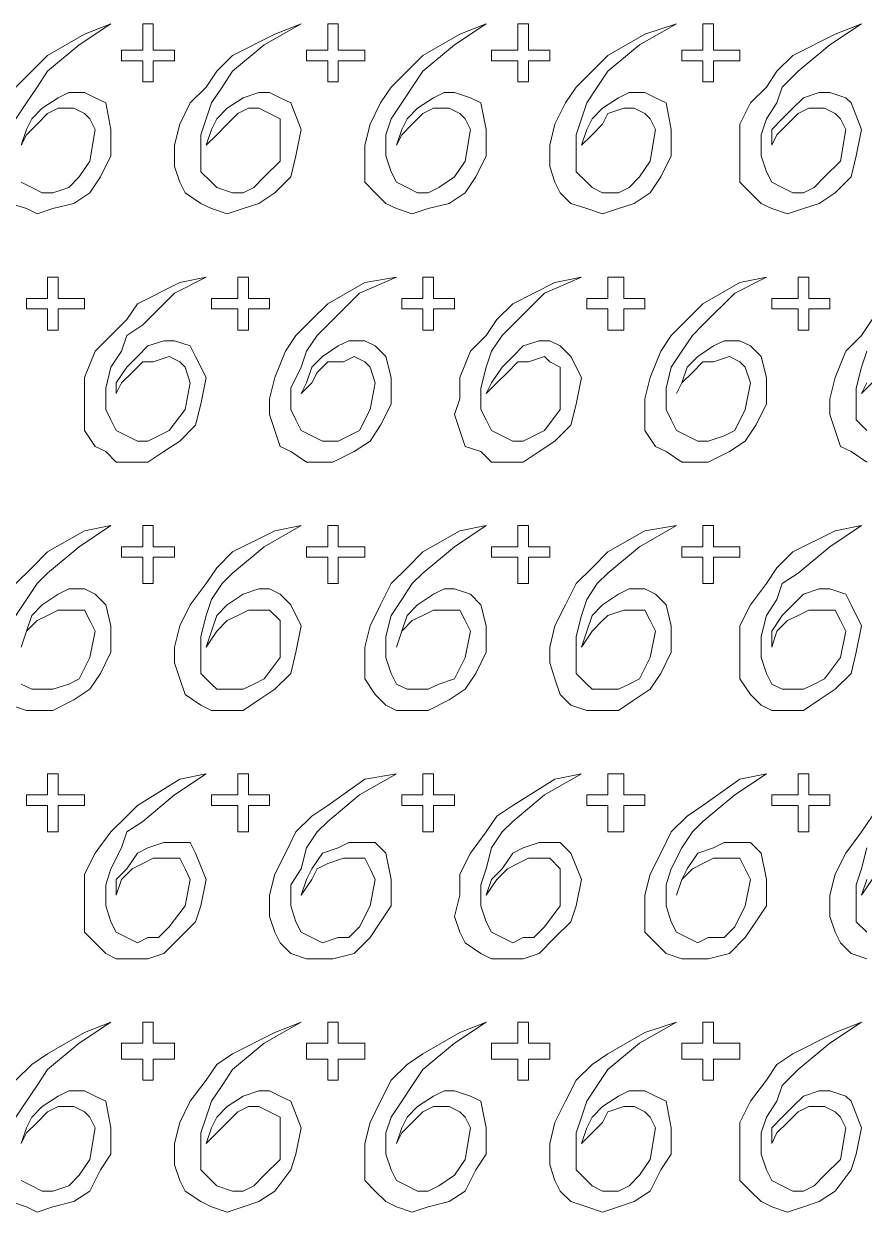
# Model space of a CAD drawing. Extents: x -66030 to 95157, y -13132 to 45879.
# Drawn here: x -5809 to -5188, y 26661 to 27540 of the extents above; entities that cross this region are included whole.
import ezdxf

# ---------------------------------------------------------------- set-up
doc = ezdxf.new("R2010")
doc.units = 0
doc.header["$LTSCALE"] = 100
doc.header["$MEASUREMENT"] = 0
doc.layers.get('0').update_dxf_attribs({"linetype": 'CONTINUOUS'})

msp = doc.modelspace()

# ---------------------------------------------------------------- linework, layer by layer
at = {"lineweight": 0}
for points in [[(-5814.62, 27469.63), (-5806.81, 27481.35), (-5799, 27493.07), (-5791.19, 27504.79), (-5767.75, 27524.32), (-5744.32, 27539.94), (-5763.85, 27532.13), (-5791.19, 27516.5), (-5802.91, 27504.79), (-5814.62, 27493.07)], [(-5818.53, 27407.14), (-5806.81, 27403.23), (-5799, 27399.32), (-5787.28, 27403.23), (-5771.66, 27407.14), (-5759.94, 27414.95), (-5752.13, 27426.67), (-5744.32, 27442.29), (-5744.32, 27461.82), (-5748.22, 27481.35), (-5756.03, 27485.26), (-5763.85, 27489.16), (-5775.56, 27489.16), (-5783.38, 27485.26), (-5795.09, 27477.44), (-5802.91, 27469.63), (-5806.81, 27461.82), (-5810.72, 27450.1)], [(-5810.72, 27450.1), (-5806.81, 27457.91), (-5799, 27465.73), (-5791.19, 27473.54), (-5783.38, 27477.44), (-5771.66, 27477.44), (-5763.85, 27473.54), (-5759.94, 27469.63), (-5756.03, 27461.82), (-5759.94, 27438.38), (-5767.75, 27426.67), (-5775.56, 27418.85), (-5787.28, 27414.95), (-5795.09, 27414.95), (-5802.91, 27418.85), (-5810.72, 27422.76)], [(-5181.86, 27321.21), (-5189.67, 27309.49), (-5201.39, 27297.77), (-5209.2, 27278.24), (-5213.11, 27262.62), (-5213.11, 27250.9), (-5209.2, 27239.18), (-5205.29, 27227.46), (-5197.48, 27223.56), (-5185.76, 27215.74)], [(-5185.76, 27239.18), (-5193.58, 27246.99), (-5193.58, 27254.8), (-5193.58, 27270.43), (-5189.67, 27286.05), (-5185.76, 27297.77)], [(-5185.76, 27274.33), (-5189.67, 27266.52), (-5189.67, 27266.52), (-5181.86, 27274.33)], [(-5814.62, 27102.47), (-5806.81, 27114.19), (-5799, 27125.91), (-5791.19, 27133.72), (-5767.75, 27153.25), (-5744.32, 27168.87), (-5763.85, 27164.97), (-5791.19, 27149.34), (-5802.91, 27137.62), (-5814.62, 27125.91)], [(-5818.53, 27036.07), (-5806.81, 27032.16), (-5799, 27032.16), (-5787.28, 27032.16), (-5771.66, 27039.98), (-5759.94, 27047.79), (-5752.13, 27059.51), (-5744.32, 27075.13), (-5744.32, 27094.66), (-5748.22, 27110.28), (-5756.03, 27118.09), (-5763.85, 27122), (-5775.56, 27122), (-5783.38, 27118.09), (-5795.09, 27110.28), (-5802.91, 27102.47), (-5806.81, 27090.75), (-5810.72, 27079.04)], [(-5810.72, 27079.04), (-5806.81, 27090.75), (-5799, 27098.57), (-5791.19, 27102.47), (-5783.38, 27106.38), (-5771.66, 27106.38), (-5763.85, 27106.38), (-5759.94, 27098.57), (-5756.03, 27090.75), (-5759.94, 27071.22), (-5767.75, 27055.6), (-5775.56, 27051.69), (-5787.28, 27047.79), (-5795.09, 27047.79), (-5802.91, 27047.79), (-5810.72, 27051.69)], [(-5181.86, 26954.04), (-5189.67, 26942.33), (-5201.39, 26926.7), (-5209.2, 26911.08), (-5213.11, 26895.45), (-5213.11, 26879.83), (-5209.2, 26868.11), (-5205.29, 26860.3), (-5197.48, 26852.49), (-5185.76, 26848.58)], [(-5185.76, 26868.11), (-5193.58, 26875.92), (-5193.58, 26887.64), (-5193.58, 26903.27), (-5189.67, 26914.98), (-5185.76, 26930.61)], [(-5185.76, 26907.17), (-5189.67, 26895.45), (-5189.67, 26895.45), (-5181.86, 26907.17)], [(-5814.62, 26731.4), (-5806.81, 26743.12), (-5799, 26754.84), (-5791.19, 26766.56), (-5767.75, 26786.09), (-5744.32, 26801.71), (-5763.85, 26793.9), (-5791.19, 26778.28), (-5802.91, 26770.46), (-5814.62, 26758.75)], [(-5818.53, 26668.91), (-5806.81, 26665), (-5799, 26661.1), (-5787.28, 26665), (-5771.66, 26668.91), (-5759.94, 26676.72), (-5752.13, 26692.34), (-5744.32, 26704.06), (-5744.32, 26723.59), (-5748.22, 26743.12), (-5756.03, 26747.03), (-5763.85, 26750.93), (-5775.56, 26750.93), (-5783.38, 26747.03), (-5795.09, 26739.22), (-5802.91, 26731.4), (-5806.81, 26723.59), (-5810.72, 26711.87)], [(-5810.72, 26711.87), (-5806.81, 26719.69), (-5799, 26727.5), (-5791.19, 26735.31), (-5783.38, 26739.22), (-5771.66, 26739.22), (-5763.85, 26735.31), (-5759.94, 26731.4), (-5756.03, 26723.59), (-5759.94, 26700.16), (-5767.75, 26688.44), (-5775.56, 26680.63), (-5787.28, 26676.72), (-5795.09, 26676.72), (-5802.91, 26680.63), (-5810.72, 26684.53)]]:
    msp.add_lwpolyline(points, dxfattribs=at)
for points in [[(-5736.51, 27520.41), (-5728.69, 27520.41), (-5720.88, 27520.41), (-5720.88, 27532.13), (-5720.88, 27539.94), (-5716.98, 27539.94), (-5713.07, 27539.94), (-5713.07, 27532.13), (-5713.07, 27520.41), (-5705.26, 27520.41), (-5697.45, 27520.41), (-5697.45, 27516.5), (-5697.45, 27512.6), (-5705.26, 27512.6), (-5713.07, 27512.6), (-5713.07, 27504.79), (-5713.07, 27496.97), (-5716.98, 27496.97), (-5720.88, 27496.97), (-5720.88, 27504.79), (-5720.88, 27512.6), (-5728.69, 27512.6), (-5736.51, 27512.6), (-5736.51, 27516.5), (-5736.51, 27520.41)], [(-5674.01, 27450.1), (-5666.2, 27457.91), (-5658.39, 27465.73), (-5650.57, 27473.54), (-5642.76, 27477.44), (-5634.95, 27477.44), (-5627.14, 27473.54), (-5619.33, 27469.63), (-5619.33, 27461.82), (-5619.33, 27438.38), (-5631.04, 27426.67), (-5638.86, 27418.85), (-5646.67, 27414.95), (-5654.48, 27414.95), (-5666.2, 27418.85), (-5670.1, 27422.76), (-5677.92, 27430.57), (-5677.92, 27442.29), (-5677.92, 27457.91), (-5674.01, 27469.63), (-5670.1, 27481.35), (-5662.29, 27493.07), (-5654.48, 27504.79), (-5631.04, 27524.32), (-5603.7, 27539.94), (-5623.23, 27532.13), (-5654.48, 27516.5), (-5666.2, 27504.79), (-5674.01, 27493.07), (-5685.73, 27481.35), (-5693.54, 27465.73), (-5697.45, 27450.1), (-5697.45, 27434.48), (-5693.54, 27422.76), (-5689.63, 27414.95), (-5677.92, 27407.14), (-5670.1, 27403.23), (-5658.39, 27399.32), (-5646.67, 27403.23), (-5634.95, 27407.14), (-5623.23, 27414.95), (-5611.51, 27426.67), (-5607.61, 27442.29), (-5603.7, 27461.82), (-5611.51, 27481.35), (-5619.33, 27485.26), (-5627.14, 27489.16), (-5634.95, 27489.16), (-5646.67, 27485.26), (-5658.39, 27477.44), (-5666.2, 27469.63), (-5670.1, 27461.82), (-5674.01, 27450.1)], [(-5599.8, 27520.41), (-5591.98, 27520.41), (-5584.17, 27520.41), (-5584.17, 27532.13), (-5584.17, 27539.94), (-5580.27, 27539.94), (-5576.36, 27539.94), (-5576.36, 27532.13), (-5576.36, 27520.41), (-5564.64, 27520.41), (-5556.83, 27520.41), (-5556.83, 27516.5), (-5556.83, 27512.6), (-5564.64, 27512.6), (-5576.36, 27512.6), (-5576.36, 27504.79), (-5576.36, 27496.97), (-5580.27, 27496.97), (-5584.17, 27496.97), (-5584.17, 27504.79), (-5584.17, 27512.6), (-5591.98, 27512.6), (-5599.8, 27512.6), (-5599.8, 27516.5), (-5599.8, 27520.41)], [(-5533.39, 27450.1), (-5529.49, 27457.91), (-5521.68, 27465.73), (-5513.86, 27473.54), (-5506.05, 27477.44), (-5494.34, 27477.44), (-5486.52, 27473.54), (-5482.62, 27469.63), (-5478.71, 27461.82), (-5482.62, 27438.38), (-5490.43, 27426.67), (-5502.15, 27418.85), (-5509.96, 27414.95), (-5517.77, 27414.95), (-5525.58, 27418.85), (-5533.39, 27422.76), (-5537.3, 27430.57), (-5541.21, 27442.29), (-5541.21, 27457.91), (-5537.3, 27469.63), (-5529.49, 27481.35), (-5521.68, 27493.07), (-5513.86, 27504.79), (-5490.43, 27524.32), (-5466.99, 27539.94), (-5486.52, 27532.13), (-5513.86, 27516.5), (-5525.58, 27504.79), (-5537.3, 27493.07), (-5545.11, 27481.35), (-5552.92, 27465.73), (-5556.83, 27450.1), (-5556.83, 27434.48), (-5556.83, 27422.76), (-5549.02, 27414.95), (-5541.21, 27407.14), (-5533.39, 27403.23), (-5521.68, 27399.32), (-5509.96, 27403.23), (-5494.34, 27407.14), (-5482.62, 27414.95), (-5474.81, 27426.67), (-5466.99, 27442.29), (-5466.99, 27461.82), (-5470.9, 27481.35), (-5478.71, 27485.26), (-5490.43, 27489.16), (-5498.24, 27489.16), (-5506.05, 27485.26), (-5517.77, 27477.44), (-5525.58, 27469.63), (-5529.49, 27461.82), (-5533.39, 27450.1)], [(-5463.09, 27520.41), (-5451.37, 27520.41), (-5443.56, 27520.41), (-5443.56, 27532.13), (-5443.56, 27539.94), (-5439.65, 27539.94), (-5435.75, 27539.94), (-5435.75, 27532.13), (-5435.75, 27520.41), (-5427.93, 27520.41), (-5420.12, 27520.41), (-5420.12, 27516.5), (-5420.12, 27512.6), (-5427.93, 27512.6), (-5435.75, 27512.6), (-5435.75, 27504.79), (-5435.75, 27496.97), (-5439.65, 27496.97), (-5443.56, 27496.97), (-5443.56, 27504.79), (-5443.56, 27512.6), (-5451.37, 27512.6), (-5463.09, 27512.6), (-5463.09, 27516.5), (-5463.09, 27520.41)], [(-5396.69, 27450.1), (-5388.87, 27457.91), (-5381.06, 27465.73), (-5377.16, 27473.54), (-5365.44, 27477.44), (-5357.63, 27477.44), (-5349.81, 27473.54), (-5345.91, 27469.63), (-5342, 27461.82), (-5345.91, 27438.38), (-5353.72, 27426.67), (-5361.53, 27418.85), (-5369.34, 27414.95), (-5381.06, 27414.95), (-5388.87, 27418.85), (-5392.78, 27422.76), (-5400.59, 27430.57), (-5400.59, 27442.29), (-5400.59, 27457.91), (-5396.69, 27469.63), (-5392.78, 27481.35), (-5384.97, 27493.07), (-5377.16, 27504.79), (-5353.72, 27524.32), (-5326.38, 27539.94), (-5349.81, 27532.13), (-5377.16, 27516.5), (-5388.87, 27504.79), (-5400.59, 27493.07), (-5408.4, 27481.35), (-5416.22, 27465.73), (-5420.12, 27450.1), (-5420.12, 27434.48), (-5416.22, 27422.76), (-5412.31, 27414.95), (-5404.5, 27407.14), (-5392.78, 27403.23), (-5381.06, 27399.32), (-5369.34, 27403.23), (-5357.63, 27407.14), (-5345.91, 27414.95), (-5338.1, 27426.67), (-5330.28, 27442.29), (-5330.28, 27461.82), (-5334.19, 27481.35), (-5342, 27485.26), (-5349.81, 27489.16), (-5361.53, 27489.16), (-5369.34, 27485.26), (-5381.06, 27477.44), (-5388.87, 27469.63), (-5392.78, 27461.82), (-5396.69, 27450.1)], [(-5322.47, 27520.41), (-5314.66, 27520.41), (-5306.85, 27520.41), (-5306.85, 27532.13), (-5306.85, 27539.94), (-5302.94, 27539.94), (-5299.04, 27539.94), (-5299.04, 27532.13), (-5299.04, 27520.41), (-5291.22, 27520.41), (-5279.51, 27520.41), (-5279.51, 27516.5), (-5279.51, 27512.6), (-5291.22, 27512.6), (-5299.04, 27512.6), (-5299.04, 27504.79), (-5299.04, 27496.97), (-5302.94, 27496.97), (-5306.85, 27496.97), (-5306.85, 27504.79), (-5306.85, 27512.6), (-5314.66, 27512.6), (-5322.47, 27512.6), (-5322.47, 27516.5), (-5322.47, 27520.41)], [(-5256.07, 27450.1), (-5252.17, 27457.91), (-5244.35, 27465.73), (-5236.54, 27473.54), (-5228.73, 27477.44), (-5217.01, 27477.44), (-5209.2, 27473.54), (-5205.29, 27469.63), (-5201.39, 27461.82), (-5205.29, 27438.38), (-5217.01, 27426.67), (-5224.82, 27418.85), (-5232.64, 27414.95), (-5240.45, 27414.95), (-5248.26, 27418.85), (-5256.07, 27422.76), (-5259.98, 27430.57), (-5263.88, 27442.29), (-5263.88, 27457.91), (-5259.98, 27469.63), (-5252.17, 27481.35), (-5248.26, 27493.07), (-5236.54, 27504.79), (-5213.11, 27524.32), (-5189.67, 27539.94), (-5209.2, 27532.13), (-5240.45, 27516.5), (-5252.17, 27504.79), (-5259.98, 27493.07), (-5271.69, 27481.35), (-5279.51, 27465.73), (-5279.51, 27450.1), (-5279.51, 27434.48), (-5279.51, 27422.76), (-5271.69, 27414.95), (-5263.88, 27407.14), (-5256.07, 27403.23), (-5244.35, 27399.32), (-5232.64, 27403.23), (-5220.92, 27407.14), (-5209.2, 27414.95), (-5197.48, 27426.67), (-5193.58, 27442.29), (-5189.67, 27461.82), (-5197.48, 27481.35), (-5201.39, 27485.26), (-5213.11, 27489.16), (-5220.92, 27489.16), (-5232.64, 27485.26), (-5240.45, 27477.44), (-5248.26, 27469.63), (-5256.07, 27461.82), (-5256.07, 27450.1)], [(-5806.81, 27336.83), (-5799, 27336.83), (-5791.19, 27336.83), (-5791.19, 27344.64), (-5791.19, 27352.45), (-5787.28, 27352.45), (-5783.38, 27352.45), (-5783.38, 27344.64), (-5783.38, 27336.83), (-5775.56, 27336.83), (-5763.85, 27336.83), (-5763.85, 27332.92), (-5763.85, 27329.02), (-5775.56, 27329.02), (-5783.38, 27329.02), (-5783.38, 27321.21), (-5783.38, 27313.39), (-5787.28, 27313.39), (-5791.19, 27313.39), (-5791.19, 27321.21), (-5791.19, 27329.02), (-5799, 27329.02), (-5806.81, 27329.02), (-5806.81, 27332.92), (-5806.81, 27336.83)], [(-5740.41, 27266.52), (-5736.51, 27274.33), (-5728.69, 27282.15), (-5720.88, 27289.96), (-5713.07, 27289.96), (-5701.35, 27293.86), (-5693.54, 27289.96), (-5689.63, 27286.05), (-5685.73, 27274.33), (-5689.63, 27254.8), (-5701.35, 27239.18), (-5709.16, 27235.27), (-5716.98, 27231.37), (-5724.79, 27231.37), (-5732.6, 27235.27), (-5740.41, 27239.18), (-5744.32, 27246.99), (-5748.22, 27254.8), (-5748.22, 27270.43), (-5744.32, 27286.05), (-5736.51, 27297.77), (-5732.6, 27309.49), (-5720.88, 27317.3), (-5697.45, 27340.74), (-5674.01, 27352.45), (-5693.54, 27348.55), (-5724.79, 27332.92), (-5732.6, 27321.21), (-5744.32, 27309.49), (-5756.03, 27297.77), (-5763.85, 27278.24), (-5763.85, 27262.62), (-5763.85, 27250.9), (-5763.85, 27239.18), (-5756.03, 27227.46), (-5748.22, 27223.56), (-5740.41, 27215.74), (-5728.69, 27215.74), (-5716.98, 27215.74), (-5705.26, 27223.56), (-5693.54, 27231.37), (-5681.82, 27243.09), (-5677.92, 27258.71), (-5674.01, 27278.24), (-5681.82, 27293.86), (-5685.73, 27301.68), (-5697.45, 27305.58), (-5705.26, 27305.58), (-5716.98, 27301.68), (-5724.79, 27293.86), (-5732.6, 27286.05), (-5740.41, 27274.33), (-5740.41, 27266.52)], [(-5670.1, 27336.83), (-5662.29, 27336.83), (-5650.57, 27336.83), (-5650.57, 27344.64), (-5650.57, 27352.45), (-5646.67, 27352.45), (-5642.76, 27352.45), (-5642.76, 27344.64), (-5642.76, 27336.83), (-5634.95, 27336.83), (-5627.14, 27336.83), (-5627.14, 27332.92), (-5627.14, 27329.02), (-5634.95, 27329.02), (-5642.76, 27329.02), (-5642.76, 27321.21), (-5642.76, 27313.39), (-5646.67, 27313.39), (-5650.57, 27313.39), (-5650.57, 27321.21), (-5650.57, 27329.02), (-5662.29, 27329.02), (-5670.1, 27329.02), (-5670.1, 27332.92), (-5670.1, 27336.83)], [(-5603.7, 27266.52), (-5595.89, 27274.33), (-5591.98, 27282.15), (-5584.17, 27289.96), (-5572.45, 27289.96), (-5564.64, 27293.86), (-5556.83, 27289.96), (-5552.92, 27286.05), (-5549.02, 27274.33), (-5552.92, 27254.8), (-5560.74, 27239.18), (-5568.55, 27235.27), (-5576.36, 27231.37), (-5588.08, 27231.37), (-5595.89, 27235.27), (-5603.7, 27239.18), (-5607.61, 27246.99), (-5611.51, 27254.8), (-5611.51, 27270.43), (-5603.7, 27286.05), (-5599.8, 27297.77), (-5591.98, 27309.49), (-5584.17, 27317.3), (-5560.74, 27340.74), (-5533.39, 27352.45), (-5556.83, 27348.55), (-5584.17, 27332.92), (-5595.89, 27321.21), (-5607.61, 27309.49), (-5615.42, 27297.77), (-5623.23, 27278.24), (-5627.14, 27262.62), (-5627.14, 27250.9), (-5623.23, 27239.18), (-5619.33, 27227.46), (-5611.51, 27223.56), (-5599.8, 27215.74), (-5591.98, 27215.74), (-5580.27, 27215.74), (-5564.64, 27223.56), (-5552.92, 27231.37), (-5545.11, 27243.09), (-5537.3, 27258.71), (-5537.3, 27278.24), (-5541.21, 27293.86), (-5549.02, 27301.68), (-5556.83, 27305.58), (-5568.55, 27305.58), (-5576.36, 27301.68), (-5588.08, 27293.86), (-5595.89, 27286.05), (-5599.8, 27274.33), (-5603.7, 27266.52)], [(-5529.49, 27336.83), (-5521.68, 27336.83), (-5513.86, 27336.83), (-5513.86, 27344.64), (-5513.86, 27352.45), (-5509.96, 27352.45), (-5506.05, 27352.45), (-5506.05, 27344.64), (-5506.05, 27336.83), (-5498.24, 27336.83), (-5490.43, 27336.83), (-5490.43, 27332.92), (-5490.43, 27329.02), (-5498.24, 27329.02), (-5506.05, 27329.02), (-5506.05, 27321.21), (-5506.05, 27313.39), (-5509.96, 27313.39), (-5513.86, 27313.39), (-5513.86, 27321.21), (-5513.86, 27329.02), (-5521.68, 27329.02), (-5529.49, 27329.02), (-5529.49, 27332.92), (-5529.49, 27336.83)], [(-5466.99, 27266.52), (-5459.18, 27274.33), (-5451.37, 27282.15), (-5443.56, 27289.96), (-5435.75, 27289.96), (-5424.03, 27293.86), (-5420.12, 27289.96), (-5412.31, 27286.05), (-5412.31, 27274.33), (-5412.31, 27254.8), (-5424.03, 27239.18), (-5431.84, 27235.27), (-5439.65, 27231.37), (-5447.46, 27231.37), (-5455.28, 27235.27), (-5463.09, 27239.18), (-5466.99, 27246.99), (-5470.9, 27254.8), (-5470.9, 27270.43), (-5466.99, 27286.05), (-5463.09, 27297.77), (-5455.28, 27309.49), (-5447.46, 27317.3), (-5424.03, 27340.74), (-5396.69, 27352.45), (-5416.22, 27348.55), (-5447.46, 27332.92), (-5459.18, 27321.21), (-5466.99, 27309.49), (-5478.71, 27297.77), (-5486.52, 27278.24), (-5486.52, 27262.62), (-5490.43, 27250.9), (-5486.52, 27239.18), (-5482.62, 27227.46), (-5470.9, 27223.56), (-5463.09, 27215.74), (-5451.37, 27215.74), (-5439.65, 27215.74), (-5427.93, 27223.56), (-5416.22, 27231.37), (-5404.5, 27243.09), (-5400.59, 27258.71), (-5396.69, 27278.24), (-5404.5, 27293.86), (-5412.31, 27301.68), (-5420.12, 27305.58), (-5427.93, 27305.58), (-5439.65, 27301.68), (-5447.46, 27293.86), (-5455.28, 27286.05), (-5463.09, 27274.33), (-5466.99, 27266.52)], [(-5392.78, 27336.83), (-5384.97, 27336.83), (-5377.16, 27336.83), (-5377.16, 27344.64), (-5377.16, 27352.45), (-5373.25, 27352.45), (-5365.44, 27352.45), (-5365.44, 27344.64), (-5365.44, 27336.83), (-5357.63, 27336.83), (-5349.81, 27336.83), (-5349.81, 27332.92), (-5349.81, 27329.02), (-5357.63, 27329.02), (-5365.44, 27329.02), (-5365.44, 27321.21), (-5365.44, 27313.39), (-5373.25, 27313.39), (-5377.16, 27313.39), (-5377.16, 27321.21), (-5377.16, 27329.02), (-5384.97, 27329.02), (-5392.78, 27329.02), (-5392.78, 27332.92), (-5392.78, 27336.83)], [(-5326.38, 27266.52), (-5322.47, 27274.33), (-5314.66, 27282.15), (-5306.85, 27289.96), (-5299.04, 27289.96), (-5287.32, 27293.86), (-5279.51, 27289.96), (-5275.6, 27286.05), (-5271.69, 27274.33), (-5275.6, 27254.8), (-5283.41, 27239.18), (-5291.22, 27235.27), (-5302.94, 27231.37), (-5310.75, 27231.37), (-5318.57, 27235.27), (-5326.38, 27239.18), (-5330.28, 27246.99), (-5334.19, 27254.8), (-5334.19, 27270.43), (-5330.28, 27286.05), (-5322.47, 27297.77), (-5314.66, 27309.49), (-5306.85, 27317.3), (-5283.41, 27340.74), (-5259.98, 27352.45), (-5279.51, 27348.55), (-5306.85, 27332.92), (-5318.57, 27321.21), (-5330.28, 27309.49), (-5338.1, 27297.77), (-5345.91, 27278.24), (-5349.81, 27262.62), (-5349.81, 27250.9), (-5349.81, 27239.18), (-5342, 27227.46), (-5334.19, 27223.56), (-5322.47, 27215.74), (-5314.66, 27215.74), (-5302.94, 27215.74), (-5287.32, 27223.56), (-5275.6, 27231.37), (-5267.79, 27243.09), (-5259.98, 27258.71), (-5259.98, 27278.24), (-5263.88, 27293.86), (-5271.69, 27301.68), (-5279.51, 27305.58), (-5291.22, 27305.58), (-5299.04, 27301.68), (-5310.75, 27293.86), (-5318.57, 27286.05), (-5322.47, 27274.33), (-5326.38, 27266.52)], [(-5256.07, 27336.83), (-5244.35, 27336.83), (-5236.54, 27336.83), (-5236.54, 27344.64), (-5236.54, 27352.45), (-5232.64, 27352.45), (-5228.73, 27352.45), (-5228.73, 27344.64), (-5228.73, 27336.83), (-5220.92, 27336.83), (-5213.11, 27336.83), (-5213.11, 27332.92), (-5213.11, 27329.02), (-5220.92, 27329.02), (-5228.73, 27329.02), (-5228.73, 27321.21), (-5228.73, 27313.39), (-5232.64, 27313.39), (-5236.54, 27313.39), (-5236.54, 27321.21), (-5236.54, 27329.02), (-5244.35, 27329.02), (-5256.07, 27329.02), (-5256.07, 27332.92), (-5256.07, 27336.83)], [(-5736.51, 27153.25), (-5728.69, 27153.25), (-5720.88, 27153.25), (-5720.88, 27161.06), (-5720.88, 27168.87), (-5716.98, 27168.87), (-5713.07, 27168.87), (-5713.07, 27161.06), (-5713.07, 27153.25), (-5705.26, 27153.25), (-5697.45, 27153.25), (-5697.45, 27149.34), (-5697.45, 27145.44), (-5705.26, 27145.44), (-5713.07, 27145.44), (-5713.07, 27137.62), (-5713.07, 27125.91), (-5716.98, 27125.91), (-5720.88, 27125.91), (-5720.88, 27137.62), (-5720.88, 27145.44), (-5728.69, 27145.44), (-5736.51, 27145.44), (-5736.51, 27149.34), (-5736.51, 27153.25)], [(-5674.01, 27079.04), (-5666.2, 27090.75), (-5658.39, 27098.57), (-5650.57, 27102.47), (-5642.76, 27106.38), (-5634.95, 27106.38), (-5627.14, 27106.38), (-5619.33, 27098.57), (-5619.33, 27090.75), (-5619.33, 27071.22), (-5631.04, 27055.6), (-5638.86, 27051.69), (-5646.67, 27047.79), (-5654.48, 27047.79), (-5666.2, 27047.79), (-5670.1, 27051.69), (-5677.92, 27059.51), (-5677.92, 27071.22), (-5677.92, 27086.85), (-5674.01, 27102.47), (-5670.1, 27114.19), (-5662.29, 27125.91), (-5654.48, 27133.72), (-5631.04, 27153.25), (-5603.7, 27168.87), (-5623.23, 27164.97), (-5654.48, 27149.34), (-5666.2, 27137.62), (-5674.01, 27125.91), (-5685.73, 27110.28), (-5693.54, 27094.66), (-5697.45, 27079.04), (-5697.45, 27067.32), (-5693.54, 27055.6), (-5689.63, 27043.88), (-5677.92, 27036.07), (-5670.1, 27032.16), (-5658.39, 27032.16), (-5646.67, 27032.16), (-5634.95, 27039.98), (-5623.23, 27047.79), (-5611.51, 27059.51), (-5607.61, 27075.13), (-5603.7, 27094.66), (-5611.51, 27110.28), (-5619.33, 27118.09), (-5627.14, 27122), (-5634.95, 27122), (-5646.67, 27118.09), (-5658.39, 27110.28), (-5666.2, 27102.47), (-5670.1, 27090.75), (-5674.01, 27079.04)], [(-5599.8, 27153.25), (-5591.98, 27153.25), (-5584.17, 27153.25), (-5584.17, 27161.06), (-5584.17, 27168.87), (-5580.27, 27168.87), (-5576.36, 27168.87), (-5576.36, 27161.06), (-5576.36, 27153.25), (-5564.64, 27153.25), (-5556.83, 27153.25), (-5556.83, 27149.34), (-5556.83, 27145.44), (-5564.64, 27145.44), (-5576.36, 27145.44), (-5576.36, 27137.62), (-5576.36, 27125.91), (-5580.27, 27125.91), (-5584.17, 27125.91), (-5584.17, 27137.62), (-5584.17, 27145.44), (-5591.98, 27145.44), (-5599.8, 27145.44), (-5599.8, 27149.34), (-5599.8, 27153.25)], [(-5533.39, 27079.04), (-5529.49, 27090.75), (-5521.68, 27098.57), (-5513.86, 27102.47), (-5506.05, 27106.38), (-5494.34, 27106.38), (-5486.52, 27106.38), (-5482.62, 27098.57), (-5478.71, 27090.75), (-5482.62, 27071.22), (-5490.43, 27055.6), (-5502.15, 27051.69), (-5509.96, 27047.79), (-5517.77, 27047.79), (-5525.58, 27047.79), (-5533.39, 27051.69), (-5537.3, 27059.51), (-5541.21, 27071.22), (-5541.21, 27086.85), (-5537.3, 27102.47), (-5529.49, 27114.19), (-5521.68, 27125.91), (-5513.86, 27133.72), (-5490.43, 27153.25), (-5466.99, 27168.87), (-5486.52, 27164.97), (-5513.86, 27149.34), (-5525.58, 27137.62), (-5537.3, 27125.91), (-5545.11, 27110.28), (-5552.92, 27094.66), (-5556.83, 27079.04), (-5556.83, 27067.32), (-5556.83, 27055.6), (-5549.02, 27043.88), (-5541.21, 27036.07), (-5533.39, 27032.16), (-5521.68, 27032.16), (-5509.96, 27032.16), (-5494.34, 27039.98), (-5482.62, 27047.79), (-5474.81, 27059.51), (-5466.99, 27075.13), (-5466.99, 27094.66), (-5470.9, 27110.28), (-5478.71, 27118.09), (-5490.43, 27122), (-5498.24, 27122), (-5506.05, 27118.09), (-5517.77, 27110.28), (-5525.58, 27102.47), (-5529.49, 27090.75), (-5533.39, 27079.04)], [(-5463.09, 27153.25), (-5451.37, 27153.25), (-5443.56, 27153.25), (-5443.56, 27161.06), (-5443.56, 27168.87), (-5439.65, 27168.87), (-5435.75, 27168.87), (-5435.75, 27161.06), (-5435.75, 27153.25), (-5427.93, 27153.25), (-5420.12, 27153.25), (-5420.12, 27149.34), (-5420.12, 27145.44), (-5427.93, 27145.44), (-5435.75, 27145.44), (-5435.75, 27137.62), (-5435.75, 27125.91), (-5439.65, 27125.91), (-5443.56, 27125.91), (-5443.56, 27137.62), (-5443.56, 27145.44), (-5451.37, 27145.44), (-5463.09, 27145.44), (-5463.09, 27149.34), (-5463.09, 27153.25)], [(-5396.69, 27079.04), (-5388.87, 27090.75), (-5381.06, 27098.57), (-5377.16, 27102.47), (-5365.44, 27106.38), (-5357.63, 27106.38), (-5349.81, 27106.38), (-5345.91, 27098.57), (-5342, 27090.75), (-5345.91, 27071.22), (-5353.72, 27055.6), (-5361.53, 27051.69), (-5369.34, 27047.79), (-5381.06, 27047.79), (-5388.87, 27047.79), (-5392.78, 27051.69), (-5400.59, 27059.51), (-5400.59, 27071.22), (-5400.59, 27086.85), (-5396.69, 27102.47), (-5392.78, 27114.19), (-5384.97, 27125.91), (-5377.16, 27133.72), (-5353.72, 27153.25), (-5326.38, 27168.87), (-5349.81, 27164.97), (-5377.16, 27149.34), (-5388.87, 27137.62), (-5400.59, 27125.91), (-5408.4, 27110.28), (-5416.22, 27094.66), (-5420.12, 27079.04), (-5420.12, 27067.32), (-5416.22, 27055.6), (-5412.31, 27043.88), (-5404.5, 27036.07), (-5392.78, 27032.16), (-5381.06, 27032.16), (-5369.34, 27032.16), (-5357.63, 27039.98), (-5345.91, 27047.79), (-5338.1, 27059.51), (-5330.28, 27075.13), (-5330.28, 27094.66), (-5334.19, 27110.28), (-5342, 27118.09), (-5349.81, 27122), (-5361.53, 27122), (-5369.34, 27118.09), (-5381.06, 27110.28), (-5388.87, 27102.47), (-5392.78, 27090.75), (-5396.69, 27079.04)], [(-5322.47, 27153.25), (-5314.66, 27153.25), (-5306.85, 27153.25), (-5306.85, 27161.06), (-5306.85, 27168.87), (-5302.94, 27168.87), (-5299.04, 27168.87), (-5299.04, 27161.06), (-5299.04, 27153.25), (-5291.22, 27153.25), (-5279.51, 27153.25), (-5279.51, 27149.34), (-5279.51, 27145.44), (-5291.22, 27145.44), (-5299.04, 27145.44), (-5299.04, 27137.62), (-5299.04, 27125.91), (-5302.94, 27125.91), (-5306.85, 27125.91), (-5306.85, 27137.62), (-5306.85, 27145.44), (-5314.66, 27145.44), (-5322.47, 27145.44), (-5322.47, 27149.34), (-5322.47, 27153.25)], [(-5256.07, 27079.04), (-5252.17, 27090.75), (-5244.35, 27098.57), (-5236.54, 27102.47), (-5228.73, 27106.38), (-5217.01, 27106.38), (-5209.2, 27106.38), (-5205.29, 27098.57), (-5201.39, 27090.75), (-5205.29, 27071.22), (-5217.01, 27055.6), (-5224.82, 27051.69), (-5232.64, 27047.79), (-5240.45, 27047.79), (-5248.26, 27047.79), (-5256.07, 27051.69), (-5259.98, 27059.51), (-5263.88, 27071.22), (-5263.88, 27086.85), (-5259.98, 27102.47), (-5252.17, 27114.19), (-5248.26, 27125.91), (-5236.54, 27133.72), (-5213.11, 27153.25), (-5189.67, 27168.87), (-5209.2, 27164.97), (-5240.45, 27149.34), (-5252.17, 27137.62), (-5259.98, 27125.91), (-5271.69, 27110.28), (-5279.51, 27094.66), (-5279.51, 27079.04), (-5279.51, 27067.32), (-5279.51, 27055.6), (-5271.69, 27043.88), (-5263.88, 27036.07), (-5256.07, 27032.16), (-5244.35, 27032.16), (-5232.64, 27032.16), (-5220.92, 27039.98), (-5209.2, 27047.79), (-5197.48, 27059.51), (-5193.58, 27075.13), (-5189.67, 27094.66), (-5197.48, 27110.28), (-5201.39, 27118.09), (-5213.11, 27122), (-5220.92, 27122), (-5232.64, 27118.09), (-5240.45, 27110.28), (-5248.26, 27102.47), (-5256.07, 27090.75), (-5256.07, 27079.04)], [(-5806.81, 26969.67), (-5799, 26969.67), (-5791.19, 26969.67), (-5791.19, 26977.48), (-5791.19, 26985.29), (-5787.28, 26985.29), (-5783.38, 26985.29), (-5783.38, 26977.48), (-5783.38, 26969.67), (-5775.56, 26969.67), (-5763.85, 26969.67), (-5763.85, 26965.76), (-5763.85, 26961.86), (-5775.56, 26961.86), (-5783.38, 26961.86), (-5783.38, 26950.14), (-5783.38, 26942.33), (-5787.28, 26942.33), (-5791.19, 26942.33), (-5791.19, 26950.14), (-5791.19, 26961.86), (-5799, 26961.86), (-5806.81, 26961.86), (-5806.81, 26965.76), (-5806.81, 26969.67)], [(-5740.41, 26895.45), (-5736.51, 26907.17), (-5728.69, 26914.98), (-5720.88, 26918.89), (-5713.07, 26922.8), (-5701.35, 26922.8), (-5693.54, 26922.8), (-5689.63, 26914.98), (-5685.73, 26907.17), (-5689.63, 26887.64), (-5701.35, 26872.02), (-5709.16, 26864.21), (-5716.98, 26864.21), (-5724.79, 26860.3), (-5732.6, 26864.21), (-5740.41, 26868.11), (-5744.32, 26875.92), (-5748.22, 26887.64), (-5748.22, 26903.27), (-5744.32, 26914.98), (-5736.51, 26930.61), (-5732.6, 26942.33), (-5720.88, 26950.14), (-5697.45, 26969.67), (-5674.01, 26985.29), (-5693.54, 26981.39), (-5724.79, 26961.86), (-5732.6, 26954.04), (-5744.32, 26942.33), (-5756.03, 26926.7), (-5763.85, 26911.08), (-5763.85, 26895.45), (-5763.85, 26879.83), (-5763.85, 26868.11), (-5756.03, 26860.3), (-5748.22, 26852.49), (-5740.41, 26848.58), (-5728.69, 26848.58), (-5716.98, 26848.58), (-5705.26, 26852.49), (-5693.54, 26864.21), (-5681.82, 26875.92), (-5677.92, 26887.64), (-5674.01, 26907.17), (-5681.82, 26926.7), (-5685.73, 26934.51), (-5697.45, 26934.51), (-5705.26, 26934.51), (-5716.98, 26930.61), (-5724.79, 26926.7), (-5732.6, 26914.98), (-5740.41, 26907.17), (-5740.41, 26895.45)], [(-5670.1, 26969.67), (-5662.29, 26969.67), (-5650.57, 26969.67), (-5650.57, 26977.48), (-5650.57, 26985.29), (-5646.67, 26985.29), (-5642.76, 26985.29), (-5642.76, 26977.48), (-5642.76, 26969.67), (-5634.95, 26969.67), (-5627.14, 26969.67), (-5627.14, 26965.76), (-5627.14, 26961.86), (-5634.95, 26961.86), (-5642.76, 26961.86), (-5642.76, 26950.14), (-5642.76, 26942.33), (-5646.67, 26942.33), (-5650.57, 26942.33), (-5650.57, 26950.14), (-5650.57, 26961.86), (-5662.29, 26961.86), (-5670.1, 26961.86), (-5670.1, 26965.76), (-5670.1, 26969.67)], [(-5603.7, 26895.45), (-5595.89, 26907.17), (-5591.98, 26914.98), (-5584.17, 26918.89), (-5572.45, 26922.8), (-5564.64, 26922.8), (-5556.83, 26922.8), (-5552.92, 26914.98), (-5549.02, 26907.17), (-5552.92, 26887.64), (-5560.74, 26872.02), (-5568.55, 26864.21), (-5576.36, 26864.21), (-5588.08, 26860.3), (-5595.89, 26864.21), (-5603.7, 26868.11), (-5607.61, 26875.92), (-5611.51, 26887.64), (-5611.51, 26903.27), (-5603.7, 26914.98), (-5599.8, 26930.61), (-5591.98, 26942.33), (-5584.17, 26950.14), (-5560.74, 26969.67), (-5533.39, 26985.29), (-5556.83, 26981.39), (-5584.17, 26961.86), (-5595.89, 26954.04), (-5607.61, 26942.33), (-5615.42, 26926.7), (-5623.23, 26911.08), (-5627.14, 26895.45), (-5627.14, 26879.83), (-5623.23, 26868.11), (-5619.33, 26860.3), (-5611.51, 26852.49), (-5599.8, 26848.58), (-5591.98, 26848.58), (-5580.27, 26848.58), (-5564.64, 26852.49), (-5552.92, 26864.21), (-5545.11, 26875.92), (-5537.3, 26887.64), (-5537.3, 26907.17), (-5541.21, 26926.7), (-5549.02, 26934.51), (-5556.83, 26934.51), (-5568.55, 26934.51), (-5576.36, 26930.61), (-5588.08, 26926.7), (-5595.89, 26914.98), (-5599.8, 26907.17), (-5603.7, 26895.45)], [(-5529.49, 26969.67), (-5521.68, 26969.67), (-5513.86, 26969.67), (-5513.86, 26977.48), (-5513.86, 26985.29), (-5509.96, 26985.29), (-5506.05, 26985.29), (-5506.05, 26977.48), (-5506.05, 26969.67), (-5498.24, 26969.67), (-5490.43, 26969.67), (-5490.43, 26965.76), (-5490.43, 26961.86), (-5498.24, 26961.86), (-5506.05, 26961.86), (-5506.05, 26950.14), (-5506.05, 26942.33), (-5509.96, 26942.33), (-5513.86, 26942.33), (-5513.86, 26950.14), (-5513.86, 26961.86), (-5521.68, 26961.86), (-5529.49, 26961.86), (-5529.49, 26965.76), (-5529.49, 26969.67)], [(-5466.99, 26895.45), (-5459.18, 26907.17), (-5451.37, 26914.98), (-5443.56, 26918.89), (-5435.75, 26922.8), (-5424.03, 26922.8), (-5420.12, 26922.8), (-5412.31, 26914.98), (-5412.31, 26907.17), (-5412.31, 26887.64), (-5424.03, 26872.02), (-5431.84, 26864.21), (-5439.65, 26864.21), (-5447.46, 26860.3), (-5455.28, 26864.21), (-5463.09, 26868.11), (-5466.99, 26875.92), (-5470.9, 26887.64), (-5470.9, 26903.27), (-5466.99, 26914.98), (-5463.09, 26930.61), (-5455.28, 26942.33), (-5447.46, 26950.14), (-5424.03, 26969.67), (-5396.69, 26985.29), (-5416.22, 26981.39), (-5447.46, 26961.86), (-5459.18, 26954.04), (-5466.99, 26942.33), (-5478.71, 26926.7), (-5486.52, 26911.08), (-5486.52, 26895.45), (-5490.43, 26879.83), (-5486.52, 26868.11), (-5482.62, 26860.3), (-5470.9, 26852.49), (-5463.09, 26848.58), (-5451.37, 26848.58), (-5439.65, 26848.58), (-5427.93, 26852.49), (-5416.22, 26864.21), (-5404.5, 26875.92), (-5400.59, 26887.64), (-5396.69, 26907.17), (-5404.5, 26926.7), (-5412.31, 26934.51), (-5420.12, 26934.51), (-5427.93, 26934.51), (-5439.65, 26930.61), (-5447.46, 26926.7), (-5455.28, 26914.98), (-5463.09, 26907.17), (-5466.99, 26895.45)], [(-5392.78, 26969.67), (-5384.97, 26969.67), (-5377.16, 26969.67), (-5377.16, 26977.48), (-5377.16, 26985.29), (-5373.25, 26985.29), (-5365.44, 26985.29), (-5365.44, 26977.48), (-5365.44, 26969.67), (-5357.63, 26969.67), (-5349.81, 26969.67), (-5349.81, 26965.76), (-5349.81, 26961.86), (-5357.63, 26961.86), (-5365.44, 26961.86), (-5365.44, 26950.14), (-5365.44, 26942.33), (-5373.25, 26942.33), (-5377.16, 26942.33), (-5377.16, 26950.14), (-5377.16, 26961.86), (-5384.97, 26961.86), (-5392.78, 26961.86), (-5392.78, 26965.76), (-5392.78, 26969.67)], [(-5326.38, 26895.45), (-5322.47, 26907.17), (-5314.66, 26914.98), (-5306.85, 26918.89), (-5299.04, 26922.8), (-5287.32, 26922.8), (-5279.51, 26922.8), (-5275.6, 26914.98), (-5271.69, 26907.17), (-5275.6, 26887.64), (-5283.41, 26872.02), (-5291.22, 26864.21), (-5302.94, 26864.21), (-5310.75, 26860.3), (-5318.57, 26864.21), (-5326.38, 26868.11), (-5330.28, 26875.92), (-5334.19, 26887.64), (-5334.19, 26903.27), (-5330.28, 26914.98), (-5322.47, 26930.61), (-5314.66, 26942.33), (-5306.85, 26950.14), (-5283.41, 26969.67), (-5259.98, 26985.29), (-5279.51, 26981.39), (-5306.85, 26961.86), (-5318.57, 26954.04), (-5330.28, 26942.33), (-5338.1, 26926.7), (-5345.91, 26911.08), (-5349.81, 26895.45), (-5349.81, 26879.83), (-5349.81, 26868.11), (-5342, 26860.3), (-5334.19, 26852.49), (-5322.47, 26848.58), (-5314.66, 26848.58), (-5302.94, 26848.58), (-5287.32, 26852.49), (-5275.6, 26864.21), (-5267.79, 26875.92), (-5259.98, 26887.64), (-5259.98, 26907.17), (-5263.88, 26926.7), (-5271.69, 26934.51), (-5279.51, 26934.51), (-5291.22, 26934.51), (-5299.04, 26930.61), (-5310.75, 26926.7), (-5318.57, 26914.98), (-5322.47, 26907.17), (-5326.38, 26895.45)], [(-5256.07, 26969.67), (-5244.35, 26969.67), (-5236.54, 26969.67), (-5236.54, 26977.48), (-5236.54, 26985.29), (-5232.64, 26985.29), (-5228.73, 26985.29), (-5228.73, 26977.48), (-5228.73, 26969.67), (-5220.92, 26969.67), (-5213.11, 26969.67), (-5213.11, 26965.76), (-5213.11, 26961.86), (-5220.92, 26961.86), (-5228.73, 26961.86), (-5228.73, 26950.14), (-5228.73, 26942.33), (-5232.64, 26942.33), (-5236.54, 26942.33), (-5236.54, 26950.14), (-5236.54, 26961.86), (-5244.35, 26961.86), (-5256.07, 26961.86), (-5256.07, 26965.76), (-5256.07, 26969.67)], [(-5736.51, 26786.09), (-5728.69, 26786.09), (-5720.88, 26786.09), (-5720.88, 26793.9), (-5720.88, 26801.71), (-5716.98, 26801.71), (-5713.07, 26801.71), (-5713.07, 26793.9), (-5713.07, 26786.09), (-5705.26, 26786.09), (-5697.45, 26786.09), (-5697.45, 26778.28), (-5697.45, 26774.37), (-5705.26, 26774.37), (-5713.07, 26774.37), (-5713.07, 26766.56), (-5713.07, 26758.75), (-5716.98, 26758.75), (-5720.88, 26758.75), (-5720.88, 26766.56), (-5720.88, 26774.37), (-5728.69, 26774.37), (-5736.51, 26774.37), (-5736.51, 26778.28), (-5736.51, 26786.09)], [(-5674.01, 26711.87), (-5666.2, 26719.69), (-5658.39, 26727.5), (-5650.57, 26735.31), (-5642.76, 26739.22), (-5634.95, 26739.22), (-5627.14, 26735.31), (-5619.33, 26731.4), (-5619.33, 26723.59), (-5619.33, 26700.16), (-5631.04, 26688.44), (-5638.86, 26680.63), (-5646.67, 26676.72), (-5654.48, 26676.72), (-5666.2, 26680.63), (-5670.1, 26684.53), (-5677.92, 26692.34), (-5677.92, 26704.06), (-5677.92, 26719.69), (-5674.01, 26731.4), (-5670.1, 26743.12), (-5662.29, 26754.84), (-5654.48, 26766.56), (-5631.04, 26786.09), (-5603.7, 26801.71), (-5623.23, 26793.9), (-5654.48, 26778.28), (-5666.2, 26770.46), (-5674.01, 26758.75), (-5685.73, 26743.12), (-5693.54, 26727.5), (-5697.45, 26711.87), (-5697.45, 26696.25), (-5693.54, 26684.53), (-5689.63, 26676.72), (-5677.92, 26668.91), (-5670.1, 26665), (-5658.39, 26661.1), (-5646.67, 26665), (-5634.95, 26668.91), (-5623.23, 26676.72), (-5611.51, 26692.34), (-5607.61, 26704.06), (-5603.7, 26723.59), (-5611.51, 26743.12), (-5619.33, 26747.03), (-5627.14, 26750.93), (-5634.95, 26750.93), (-5646.67, 26747.03), (-5658.39, 26739.22), (-5666.2, 26731.4), (-5670.1, 26723.59), (-5674.01, 26711.87)], [(-5599.8, 26786.09), (-5591.98, 26786.09), (-5584.17, 26786.09), (-5584.17, 26793.9), (-5584.17, 26801.71), (-5580.27, 26801.71), (-5576.36, 26801.71), (-5576.36, 26793.9), (-5576.36, 26786.09), (-5564.64, 26786.09), (-5556.83, 26786.09), (-5556.83, 26778.28), (-5556.83, 26774.37), (-5564.64, 26774.37), (-5576.36, 26774.37), (-5576.36, 26766.56), (-5576.36, 26758.75), (-5580.27, 26758.75), (-5584.17, 26758.75), (-5584.17, 26766.56), (-5584.17, 26774.37), (-5591.98, 26774.37), (-5599.8, 26774.37), (-5599.8, 26778.28), (-5599.8, 26786.09)], [(-5533.39, 26711.87), (-5529.49, 26719.69), (-5521.68, 26727.5), (-5513.86, 26735.31), (-5506.05, 26739.22), (-5494.34, 26739.22), (-5486.52, 26735.31), (-5482.62, 26731.4), (-5478.71, 26723.59), (-5482.62, 26700.16), (-5490.43, 26688.44), (-5502.15, 26680.63), (-5509.96, 26676.72), (-5517.77, 26676.72), (-5525.58, 26680.63), (-5533.39, 26684.53), (-5537.3, 26692.34), (-5541.21, 26704.06), (-5541.21, 26719.69), (-5537.3, 26731.4), (-5529.49, 26743.12), (-5521.68, 26754.84), (-5513.86, 26766.56), (-5490.43, 26786.09), (-5466.99, 26801.71), (-5486.52, 26793.9), (-5513.86, 26778.28), (-5525.58, 26770.46), (-5537.3, 26758.75), (-5545.11, 26743.12), (-5552.92, 26727.5), (-5556.83, 26711.87), (-5556.83, 26696.25), (-5556.83, 26684.53), (-5549.02, 26676.72), (-5541.21, 26668.91), (-5533.39, 26665), (-5521.68, 26661.1), (-5509.96, 26665), (-5494.34, 26668.91), (-5482.62, 26676.72), (-5474.81, 26692.34), (-5466.99, 26704.06), (-5466.99, 26723.59), (-5470.9, 26743.12), (-5478.71, 26747.03), (-5490.43, 26750.93), (-5498.24, 26750.93), (-5506.05, 26747.03), (-5517.77, 26739.22), (-5525.58, 26731.4), (-5529.49, 26723.59), (-5533.39, 26711.87)], [(-5463.09, 26786.09), (-5451.37, 26786.09), (-5443.56, 26786.09), (-5443.56, 26793.9), (-5443.56, 26801.71), (-5439.65, 26801.71), (-5435.75, 26801.71), (-5435.75, 26793.9), (-5435.75, 26786.09), (-5427.93, 26786.09), (-5420.12, 26786.09), (-5420.12, 26778.28), (-5420.12, 26774.37), (-5427.93, 26774.37), (-5435.75, 26774.37), (-5435.75, 26766.56), (-5435.75, 26758.75), (-5439.65, 26758.75), (-5443.56, 26758.75), (-5443.56, 26766.56), (-5443.56, 26774.37), (-5451.37, 26774.37), (-5463.09, 26774.37), (-5463.09, 26778.28), (-5463.09, 26786.09)], [(-5396.69, 26711.87), (-5388.87, 26719.69), (-5381.06, 26727.5), (-5377.16, 26735.31), (-5365.44, 26739.22), (-5357.63, 26739.22), (-5349.81, 26735.31), (-5345.91, 26731.4), (-5342, 26723.59), (-5345.91, 26700.16), (-5353.72, 26688.44), (-5361.53, 26680.63), (-5369.34, 26676.72), (-5381.06, 26676.72), (-5388.87, 26680.63), (-5392.78, 26684.53), (-5400.59, 26692.34), (-5400.59, 26704.06), (-5400.59, 26719.69), (-5396.69, 26731.4), (-5392.78, 26743.12), (-5384.97, 26754.84), (-5377.16, 26766.56), (-5353.72, 26786.09), (-5326.38, 26801.71), (-5349.81, 26793.9), (-5377.16, 26778.28), (-5388.87, 26770.46), (-5400.59, 26758.75), (-5408.4, 26743.12), (-5416.22, 26727.5), (-5420.12, 26711.87), (-5420.12, 26696.25), (-5416.22, 26684.53), (-5412.31, 26676.72), (-5404.5, 26668.91), (-5392.78, 26665), (-5381.06, 26661.1), (-5369.34, 26665), (-5357.63, 26668.91), (-5345.91, 26676.72), (-5338.1, 26692.34), (-5330.28, 26704.06), (-5330.28, 26723.59), (-5334.19, 26743.12), (-5342, 26747.03), (-5349.81, 26750.93), (-5361.53, 26750.93), (-5369.34, 26747.03), (-5381.06, 26739.22), (-5388.87, 26731.4), (-5392.78, 26723.59), (-5396.69, 26711.87)], [(-5322.47, 26786.09), (-5314.66, 26786.09), (-5306.85, 26786.09), (-5306.85, 26793.9), (-5306.85, 26801.71), (-5302.94, 26801.71), (-5299.04, 26801.71), (-5299.04, 26793.9), (-5299.04, 26786.09), (-5291.22, 26786.09), (-5279.51, 26786.09), (-5279.51, 26778.28), (-5279.51, 26774.37), (-5291.22, 26774.37), (-5299.04, 26774.37), (-5299.04, 26766.56), (-5299.04, 26758.75), (-5302.94, 26758.75), (-5306.85, 26758.75), (-5306.85, 26766.56), (-5306.85, 26774.37), (-5314.66, 26774.37), (-5322.47, 26774.37), (-5322.47, 26778.28), (-5322.47, 26786.09)], [(-5256.07, 26711.87), (-5252.17, 26719.69), (-5244.35, 26727.5), (-5236.54, 26735.31), (-5228.73, 26739.22), (-5217.01, 26739.22), (-5209.2, 26735.31), (-5205.29, 26731.4), (-5201.39, 26723.59), (-5205.29, 26700.16), (-5217.01, 26688.44), (-5224.82, 26680.63), (-5232.64, 26676.72), (-5240.45, 26676.72), (-5248.26, 26680.63), (-5256.07, 26684.53), (-5259.98, 26692.34), (-5263.88, 26704.06), (-5263.88, 26719.69), (-5259.98, 26731.4), (-5252.17, 26743.12), (-5248.26, 26754.84), (-5236.54, 26766.56), (-5213.11, 26786.09), (-5189.67, 26801.71), (-5209.2, 26793.9), (-5240.45, 26778.28), (-5252.17, 26770.46), (-5259.98, 26758.75), (-5271.69, 26743.12), (-5279.51, 26727.5), (-5279.51, 26711.87), (-5279.51, 26696.25), (-5279.51, 26684.53), (-5271.69, 26676.72), (-5263.88, 26668.91), (-5256.07, 26665), (-5244.35, 26661.1), (-5232.64, 26665), (-5220.92, 26668.91), (-5209.2, 26676.72), (-5197.48, 26692.34), (-5193.58, 26704.06), (-5189.67, 26723.59), (-5197.48, 26743.12), (-5201.39, 26747.03), (-5213.11, 26750.93), (-5220.92, 26750.93), (-5232.64, 26747.03), (-5240.45, 26739.22), (-5248.26, 26731.4), (-5256.07, 26723.59), (-5256.07, 26711.87)]]:
    msp.add_lwpolyline(points, close=True, dxfattribs=at)

doc.saveas('drawing.dxf')
